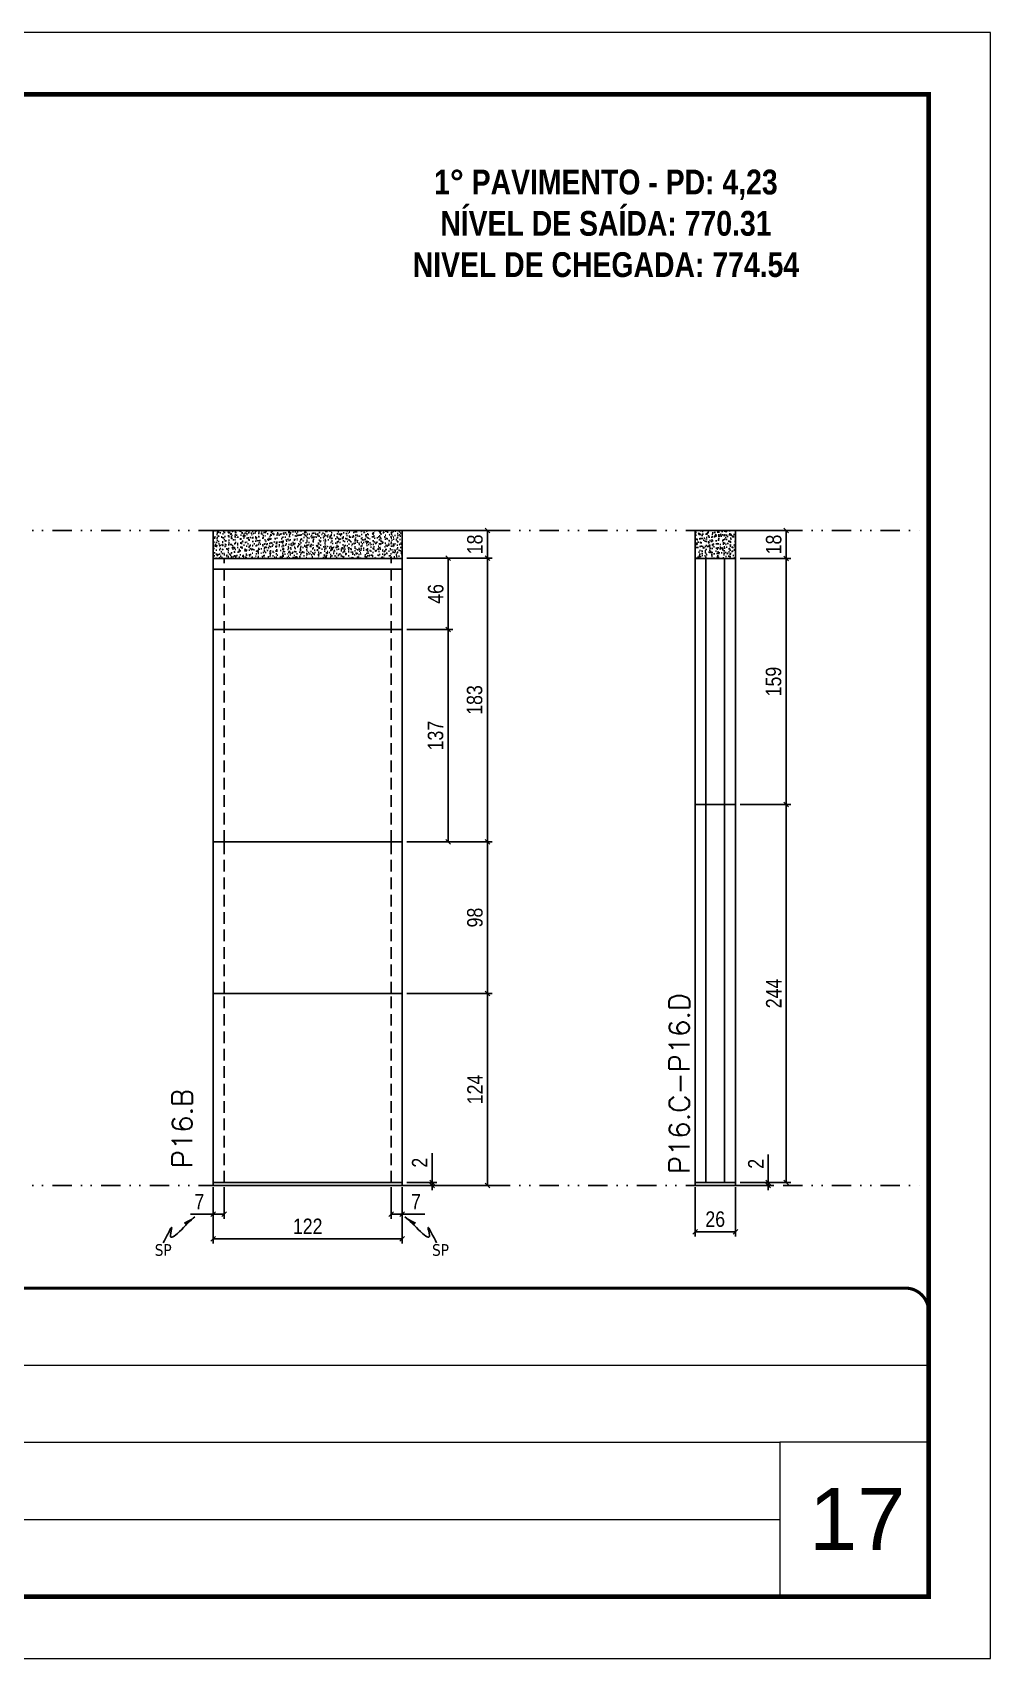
# Model space of a CAD drawing. Header units: millimetres. Extents: x 787 to 8287, y -592 to 17063.
# Drawn here: x 2292 to 2910, y 6300 to 7350 of the extents above; entities that cross this region are included whole.
import ezdxf

# ---------------------------------------------------------------- set-up
doc = ezdxf.new("R2010")
doc.units = ezdxf.units.MM
for name, pattern in [('CONTINUO', [0]), ('DASHED', [0.75, 0.5, -0.25]), ('DIVIDE2', [0.625, 0.25, -0.125, 0, -0.125, 0, -0.125]), ('HIDDEN', [0.375, 0.25, -0.125])]:
    doc.linetypes.add(name, pattern=pattern)
for name, color, linetype, lineweight in [('CARIMBO', 255, 'Continuous', 9), ('Folhas', 255, 'Continuous', 9), ('SARRAFO DE PRESSAO', 251, 'DASHED', 9), ('Texto Seção', 7, 'Continuous', 15)]:
    doc.layers.add(name, color=color, linetype=linetype, lineweight=lineweight)
for name, color, linetype in [('COTA', 241, 'Continuous'), ('NOMENCLATURA', 7, 'Continuous'), ('Nível', 160, 'Continuous'), ('Painéis', 200, 'Continuous'), ('SARR_2.2x7', 40, 'Continuous'), ('Sarrafo de Pressão', 42, 'HIDDEN'), ('texto', 7, 'Continuous')]:
    doc.layers.add(name, color=color, linetype=linetype)
doc.styles.add('ARIAL', font='arial.ttf')
doc.styles.add('COTA TECNICA', font='techl___.ttf', dxfattribs={"height": 10})
doc.styles.add('COTA TECNICA-50', font='techl___.ttf', dxfattribs={"height": 10})
doc.styles.add('REGUA-120', font='ROMANS.shx', dxfattribs={"height": 15})
doc.styles.add('ROMANC', font='techb___.ttf', dxfattribs={"height": 2.5})
doc.styles.get("Standard").update_dxf_attribs({"font": 'arial.ttf'})
doc.dimstyles.new('COTA PAINEL-50', dxfattribs={"dimtxt": 10, "dimasz": 3, "dimexe": 3, "dimexo": 3, "dimgap": 3, "dimtad": 1, "dimdec": 1, "dimzin": 12, "dimdsep": 46, "dimtxsty": 'COTA TECNICA-50', "dimblk1": 'OBLIQUE', "dimblk2": 'OBLIQUE', "dimsah": 1, "dimcen": 0.9, "dimclrd": 4, "dimclre": 4, "dimclrt": 240, "dimadec": 1, "dimazin": 3, "dimtfac": 1, "dimtdec": 1, "dimtmove": 0, "dimatfit": 3, "dimfxl": 0, "dimtolj": 1, "dimtzin": 12, "dimarcsym": 0})
doc.dimstyles.new('PAINEL', dxfattribs={"dimtxt": 10, "dimasz": 3, "dimexe": 3, "dimexo": 3, "dimgap": 3, "dimtad": 1, "dimdec": 1, "dimzin": 12, "dimdsep": 46, "dimtxsty": 'COTA TECNICA', "dimblk1": 'OBLIQUE', "dimblk2": 'OBLIQUE', "dimsah": 1, "dimcen": 0.9, "dimclrd": 4, "dimclre": 4, "dimclrt": 240, "dimadec": 1, "dimazin": 3, "dimtfac": 1, "dimtdec": 1, "dimtmove": 0, "dimatfit": 3, "dimfxl": 0, "dimtolj": 1, "dimtzin": 12, "dimarcsym": 0})
doc.dimstyles.get("Standard").update_dxf_attribs({"dimtxt": 0.18, "dimasz": 0.18, "dimexe": 0.18, "dimexo": 0.0625, "dimgap": 0.09, "dimtad": 0, "dimtih": 1, "dimtoh": 1, "dimdec": 4, "dimzin": 0, "dimdsep": 46, "dimtxsty": 'Standard', "dimcen": 0.09, "dimadec": 0, "dimazin": 0, "dimtfac": 1, "dimtdec": 4, "dimtofl": 0, "dimtmove": 0, "dimatfit": 3, "dimfxl": 0, "dimtolj": 1, "dimtzin": 0, "dimarcsym": 0})

# ---------------------------------------------------------------- blocks, each defined once
blk = doc.blocks.new('9999999999')
at = {"color": 30, "linetype": 'CONTINUO'}
for p, q in [((98564.6, 34379.6), (99584, 34379.6)), ((98564.6, 34329.8), (99488, 34329.8)), ((99584, 34329.8), (99488, 34329.8)), ((99488, 34329.8), (99488, 34230.2)), ((98564.6, 34280), (99488, 34280))]:
    blk.add_line(p, q, dxfattribs=at)
at = {"color": 30, "linetype": 'CONTINUO', "const_width": 2}
blk.add_lwpolyline([(99584, 34230.2), (99584, 34414.4, 0.414214), (99569, 34429.4), (98229, 34429.4, 0.414214), (98214, 34414.4), (98214, 34245.2, 0.414214), (98229, 34230.2), (99584, 34230.2)], format="xyb", dxfattribs=at)
at = {"layer": 'Folhas'}
blk.add_lwpolyline([(98139, 34190.2), (99624, 34190.2), (99624, 35240.2), (98139, 35240.2)], close=True, dxfattribs=at)
at = {"layer": 'Folhas', "color": 30, "const_width": 3}
blk.add_lwpolyline([(98214, 34230.2), (99584, 34230.2), (99584, 35200.2), (98214, 35200.2)], close=True, dxfattribs=at)
blk = doc.blocks.new('_Oblique')
at = {"color": 0, "linetype": 'ByBlock', "lineweight": -2}
blk.add_line((-0.5, -0.5), (0.5, 0.5), dxfattribs=at)
blk = doc.blocks.new('*D489')
at = {"layer": 'COTA', "color": 4, "lineweight": -2}
for p, q in [((2408.7, 6604.3), (2408.7, 6567.9)), ((2530.7, 6604.3), (2530.7, 6567.9)), ((2408.7, 6570.9), (2530.7, 6570.9))]:
    blk.add_line(p, q, dxfattribs=at)
at = {"layer": 'Defpoints', "color": 0}
for p in [(2408.7, 6607.3), (2530.7, 6607.3), (2530.7, 6570.9)]:
    blk.add_point(p, dxfattribs=at)
at = {"layer": 'COTA', "color": 4, "lineweight": -2, "xscale": 3, "yscale": 3, "zscale": 3, "rotation": 180}
blk.add_blockref('_Oblique', (2408.7, 6570.9), dxfattribs=at)
at = {"layer": 'COTA', "color": 4, "lineweight": -2, "xscale": 3, "yscale": 3, "zscale": 3}
blk.add_blockref('_Oblique', (2530.7, 6570.9), dxfattribs=at)
at = {"layer": 'COTA', "color": 240, "insert": (2469.7, 6578.9), "char_height": 10, "attachment_point": 5, "style": 'COTA TECNICA'}
blk.add_mtext('\\A1;122', dxfattribs=at)
blk = doc.blocks.new('*D490')
at = {"layer": 'COTA', "color": 4, "lineweight": -2}
for p, q in [((2408.7, 6602.3), (2408.7, 6583.7)), ((2415.7, 6604.3), (2415.7, 6583.7)), ((2408.7, 6586.7), (2394, 6586.7)), ((2415.7, 6586.7), (2408.7, 6586.7))]:
    blk.add_line(p, q, dxfattribs=at)
at = {"layer": 'Defpoints', "color": 0}
for p in [(2408.7, 6605.3), (2415.7, 6607.3), (2408.7, 6586.7)]:
    blk.add_point(p, dxfattribs=at)
at = {"layer": 'COTA', "color": 4, "lineweight": -2, "xscale": 3, "yscale": 3, "zscale": 3, "rotation": 180}
blk.add_blockref('_Oblique', (2408.7, 6586.7), dxfattribs=at)
at = {"layer": 'COTA', "color": 4, "lineweight": -2, "xscale": 3, "yscale": 3, "zscale": 3}
blk.add_blockref('_Oblique', (2415.7, 6586.7), dxfattribs=at)
at = {"layer": 'COTA', "color": 240, "insert": (2399.8, 6594.8), "char_height": 10, "attachment_point": 5, "style": 'COTA TECNICA-50'}
blk.add_mtext('\\A1;7', dxfattribs=at)
blk = doc.blocks.new('*D491')
at = {"layer": 'COTA', "color": 4, "lineweight": -2}
for p, q in [((2523.7, 6604.3), (2523.7, 6583.7)), ((2530.7, 6602.3), (2530.7, 6583.7)), ((2523.7, 6586.7), (2530.7, 6586.7)), ((2530.7, 6586.7), (2545.4, 6586.7))]:
    blk.add_line(p, q, dxfattribs=at)
at = {"layer": 'Defpoints', "color": 0}
for p in [(2523.7, 6607.3), (2530.7, 6605.3), (2530.7, 6586.7)]:
    blk.add_point(p, dxfattribs=at)
at = {"layer": 'COTA', "color": 4, "lineweight": -2, "xscale": 3, "yscale": 3, "zscale": 3, "rotation": 180}
blk.add_blockref('_Oblique', (2523.7, 6586.7), dxfattribs=at)
at = {"layer": 'COTA', "color": 4, "lineweight": -2, "xscale": 3, "yscale": 3, "zscale": 3}
blk.add_blockref('_Oblique', (2530.7, 6586.7), dxfattribs=at)
at = {"layer": 'COTA', "color": 240, "insert": (2539.6, 6594.8), "char_height": 10, "attachment_point": 5, "style": 'COTA TECNICA-50'}
blk.add_mtext('\\A1;7', dxfattribs=at)
blk = doc.blocks.new('*D492')
at = {"layer": 'COTA', "color": 4, "linetype": 'ByBlock', "lineweight": -2}
for p, q in [((2533.7, 6729.3), (2588.8, 6729.3)), ((2585.8, 6605.3), (2585.8, 6729.3)), ((2533.7, 6605.3), (2588.8, 6605.3))]:
    blk.add_line(p, q, dxfattribs=at)
at = {"layer": 'Defpoints', "color": 0, "linetype": 'ByBlock'}
for p in [(2530.7, 6729.3), (2585.8, 6729.3), (2530.7, 6605.3)]:
    blk.add_point(p, dxfattribs=at)
at = {"layer": 'COTA', "color": 4, "linetype": 'ByBlock', "lineweight": -2, "xscale": 3, "yscale": 3, "zscale": 3}
for p, rotation in [((2585.8, 6729.3), 90), ((2585.8, 6605.3), 270)]:
    blk.add_blockref('_Oblique', p, dxfattribs=dict(at, rotation=rotation))
at = {"layer": 'COTA', "color": 240, "linetype": 'ByBlock', "insert": (2577.7, 6667.3), "char_height": 10, "attachment_point": 5, "rotation": 90, "style": 'COTA TECNICA'}
blk.add_mtext('\\A1;124', dxfattribs=at)
blk = doc.blocks.new('*D493')
at = {"layer": 'COTA', "color": 4, "lineweight": -2}
for p, q in [((2550, 6607.3), (2550, 6626.1)), ((2533.7, 6607.3), (2553, 6607.3)), ((2533.7, 6605.3), (2553, 6605.3)), ((2550, 6605.3), (2550, 6607.3)), ((2550, 6605.3), (2550, 6602.3))]:
    blk.add_line(p, q, dxfattribs=at)
at = {"layer": 'Defpoints', "color": 0}
for p in [(2530.7, 6607.3), (2530.7, 6605.3), (2550, 6605.3)]:
    blk.add_point(p, dxfattribs=at)
at = {"layer": 'COTA', "color": 4, "lineweight": -2, "xscale": 3, "yscale": 3, "zscale": 3}
for p, rotation in [((2550, 6607.3), 270), ((2550, 6605.3), 90)]:
    blk.add_blockref('_Oblique', p, dxfattribs=dict(at, rotation=rotation))
at = {"layer": 'COTA', "color": 240, "insert": (2542, 6620), "char_height": 10, "attachment_point": 5, "rotation": 90, "style": 'COTA TECNICA-50'}
blk.add_mtext('\\A1;2', dxfattribs=at)
blk = doc.blocks.new('*D494')
at = {"layer": 'COTA', "color": 4, "linetype": 'ByBlock', "lineweight": -2}
for p, q in [((2533.7, 6729.3), (2588.8, 6729.3)), ((2585.8, 6605.3), (2585.8, 6729.3)), ((2533.7, 6605.3), (2588.8, 6605.3))]:
    blk.add_line(p, q, dxfattribs=at)
at = {"layer": 'Defpoints', "color": 0, "linetype": 'ByBlock'}
for p in [(2530.7, 6729.3), (2585.8, 6729.3), (2530.7, 6605.3)]:
    blk.add_point(p, dxfattribs=at)
at = {"layer": 'COTA', "color": 4, "linetype": 'ByBlock', "lineweight": -2, "xscale": 3, "yscale": 3, "zscale": 3}
for p, rotation in [((2585.8, 6729.3), 90), ((2585.8, 6605.3), 270)]:
    blk.add_blockref('_Oblique', p, dxfattribs=dict(at, rotation=rotation))
at = {"layer": 'COTA', "color": 240, "linetype": 'ByBlock', "insert": (2577.7, 6667.3), "char_height": 10, "attachment_point": 5, "rotation": 90, "style": 'COTA TECNICA'}
blk.add_mtext('\\A1;124', dxfattribs=at)
blk = doc.blocks.new('*D495')
at = {"layer": 'COTA', "color": 4, "lineweight": -2}
for p, q in [((2533.7, 6827.3), (2588.8, 6827.3)), ((2585.8, 6729.3), (2585.8, 6827.3)), ((2533.7, 6729.3), (2588.8, 6729.3))]:
    blk.add_line(p, q, dxfattribs=at)
at = {"layer": 'Defpoints', "color": 0}
for p in [(2530.7, 6827.3), (2585.8, 6827.3), (2530.7, 6729.3)]:
    blk.add_point(p, dxfattribs=at)
at = {"layer": 'COTA', "color": 4, "lineweight": -2, "xscale": 3, "yscale": 3, "zscale": 3}
for p, rotation in [((2585.8, 6827.3), 90), ((2585.8, 6729.3), 270)]:
    blk.add_blockref('_Oblique', p, dxfattribs=dict(at, rotation=rotation))
at = {"layer": 'COTA', "color": 240, "insert": (2577.7, 6778.3), "char_height": 10, "attachment_point": 5, "rotation": 90, "style": 'COTA TECNICA-50'}
blk.add_mtext('\\A1;98', dxfattribs=at)
blk = doc.blocks.new('*D496')
at = {"layer": 'COTA', "color": 4, "lineweight": -2}
for p, q in [((2719.8, 6604.3), (2719.8, 6572.4)), ((2745.8, 6604.3), (2745.8, 6572.4)), ((2719.8, 6575.4), (2745.8, 6575.4))]:
    blk.add_line(p, q, dxfattribs=at)
at = {"layer": 'Defpoints', "color": 0}
for p in [(2719.8, 6607.3), (2745.8, 6607.3), (2745.8, 6575.4)]:
    blk.add_point(p, dxfattribs=at)
at = {"layer": 'COTA', "color": 4, "lineweight": -2, "xscale": 3, "yscale": 3, "zscale": 3, "rotation": 180}
blk.add_blockref('_Oblique', (2719.8, 6575.4), dxfattribs=at)
at = {"layer": 'COTA', "color": 4, "lineweight": -2, "xscale": 3, "yscale": 3, "zscale": 3}
blk.add_blockref('_Oblique', (2745.8, 6575.4), dxfattribs=at)
at = {"layer": 'COTA', "color": 240, "insert": (2732.8, 6583.5), "char_height": 10, "attachment_point": 5, "style": 'COTA TECNICA'}
blk.add_mtext('\\A1;26', dxfattribs=at)
blk = doc.blocks.new('*D497')
at = {"layer": 'COTA', "color": 4, "lineweight": -2}
for p, q in [((2767, 6607.3), (2767, 6625.4)), ((2748.8, 6607.3), (2770, 6607.3)), ((2748.8, 6605.3), (2770, 6605.3)), ((2767, 6605.3), (2767, 6607.3)), ((2767, 6605.3), (2767, 6602.3))]:
    blk.add_line(p, q, dxfattribs=at)
at = {"layer": 'Defpoints', "color": 0}
for p in [(2745.8, 6607.3), (2745.8, 6605.3), (2767, 6607.3)]:
    blk.add_point(p, dxfattribs=at)
at = {"layer": 'COTA', "color": 4, "lineweight": -2, "xscale": 3, "yscale": 3, "zscale": 3}
for p, rotation in [((2767, 6607.3), 270), ((2767, 6605.3), 90)]:
    blk.add_blockref('_Oblique', p, dxfattribs=dict(at, rotation=rotation))
at = {"layer": 'COTA', "color": 240, "insert": (2759, 6619.3), "char_height": 10, "attachment_point": 5, "rotation": 90, "style": 'COTA TECNICA-50'}
blk.add_mtext('\\A1;2', dxfattribs=at)
blk = doc.blocks.new('*D1273')
at = {"layer": 'COTA', "color": 4, "linetype": 'ByBlock', "lineweight": -2}
for p, q in [((2748.8, 7028.3), (2781.7, 7028.3)), ((2778.7, 7028.3), (2778.7, 7010.2)), ((2748.8, 7010.2), (2781.7, 7010.2))]:
    blk.add_line(p, q, dxfattribs=at)
at = {"layer": 'Defpoints', "color": 0, "linetype": 'ByBlock'}
for p in [(2745.8, 7028.3), (2745.8, 7010.2), (2778.7, 7010.2)]:
    blk.add_point(p, dxfattribs=at)
at = {"layer": 'COTA', "color": 4, "linetype": 'ByBlock', "lineweight": -2, "xscale": 3, "yscale": 3, "zscale": 3}
for p, rotation in [((2778.7, 7028.3), 90), ((2778.7, 7010.2), 270)]:
    blk.add_blockref('_Oblique', p, dxfattribs=dict(at, rotation=rotation))
at = {"layer": 'COTA', "color": 240, "linetype": 'ByBlock', "insert": (2770.6, 7019.2), "char_height": 10, "attachment_point": 5, "rotation": 90, "style": 'COTA TECNICA'}
blk.add_mtext('\\A1;18', dxfattribs=at)
blk = doc.blocks.new('*D1274')
at = {"layer": 'COTA', "color": 4, "lineweight": -2}
for p, q in [((2748.8, 6851.3), (2781.7, 6851.3)), ((2778.7, 6607.3), (2778.7, 6851.3)), ((2748.8, 6607.3), (2781.7, 6607.3))]:
    blk.add_line(p, q, dxfattribs=at)
at = {"layer": 'Defpoints', "color": 0}
for p in [(2745.8, 6851.3), (2778.7, 6851.3), (2745.8, 6607.3)]:
    blk.add_point(p, dxfattribs=at)
at = {"layer": 'COTA', "color": 4, "lineweight": -2, "xscale": 3, "yscale": 3, "zscale": 3}
for p, rotation in [((2778.7, 6851.3), 90), ((2778.7, 6607.3), 270)]:
    blk.add_blockref('_Oblique', p, dxfattribs=dict(at, rotation=rotation))
at = {"layer": 'COTA', "color": 240, "insert": (2770.6, 6729.3), "char_height": 10, "attachment_point": 5, "rotation": 90, "style": 'COTA TECNICA-50'}
blk.add_mtext('\\A1;244', dxfattribs=at)
blk = doc.blocks.new('*D498')
at = {"layer": 'COTA', "color": 4, "lineweight": -2}
for p, q in [((2748.8, 7010.2), (2781.7, 7010.2)), ((2778.7, 6851.3), (2778.7, 7010.2)), ((2748.8, 6851.3), (2781.7, 6851.3))]:
    blk.add_line(p, q, dxfattribs=at)
at = {"layer": 'Defpoints', "color": 0}
for p in [(2745.8, 7010.2), (2778.7, 7010.2), (2745.8, 6851.3)]:
    blk.add_point(p, dxfattribs=at)
at = {"layer": 'COTA', "color": 4, "lineweight": -2, "xscale": 3, "yscale": 3, "zscale": 3}
for p, rotation in [((2778.7, 7010.2), 90), ((2778.7, 6851.3), 270)]:
    blk.add_blockref('_Oblique', p, dxfattribs=dict(at, rotation=rotation))
at = {"layer": 'COTA', "color": 240, "insert": (2770.5, 6930.7), "char_height": 10, "attachment_point": 5, "rotation": 90, "style": 'COTA TECNICA-50'}
blk.add_mtext('\\A1;159', dxfattribs=at)
blk = doc.blocks.new('*D499')
at = {"layer": 'COTA', "color": 4, "lineweight": -2}
for p, q in [((2499.7, 7028.3), (2588.8, 7028.3)), ((2585.8, 7010.3), (2585.8, 7028.3)), ((2533.7, 7010.3), (2588.8, 7010.3))]:
    blk.add_line(p, q, dxfattribs=at)
at = {"layer": 'Defpoints', "color": 0}
for p in [(2496.7, 7028.3), (2585.8, 7028.3), (2530.7, 7010.3)]:
    blk.add_point(p, dxfattribs=at)
at = {"layer": 'COTA', "color": 4, "lineweight": -2, "xscale": 3, "yscale": 3, "zscale": 3}
for p, rotation in [((2585.8, 7028.3), 90), ((2585.8, 7010.3), 270)]:
    blk.add_blockref('_Oblique', p, dxfattribs=dict(at, rotation=rotation))
at = {"layer": 'COTA', "color": 240, "insert": (2577.7, 7019.3), "char_height": 10, "attachment_point": 5, "rotation": 90, "style": 'COTA TECNICA-50'}
blk.add_mtext('\\A1;18', dxfattribs=at)
blk = doc.blocks.new('*D500')
at = {"layer": 'COTA', "color": 4, "lineweight": -2}
for p, q in [((2533.7, 7010.3), (2588.8, 7010.3)), ((2585.8, 7010.3), (2585.8, 6827.3)), ((2533.7, 6827.3), (2588.8, 6827.3))]:
    blk.add_line(p, q, dxfattribs=at)
at = {"layer": 'Defpoints', "color": 0}
for p in [(2530.7, 7010.3), (2530.7, 6827.3), (2585.8, 6827.3)]:
    blk.add_point(p, dxfattribs=at)
at = {"layer": 'COTA', "color": 4, "lineweight": -2, "xscale": 3, "yscale": 3, "zscale": 3}
for p, rotation in [((2585.8, 7010.3), 90), ((2585.8, 6827.3), 270)]:
    blk.add_blockref('_Oblique', p, dxfattribs=dict(at, rotation=rotation))
at = {"layer": 'COTA', "color": 240, "insert": (2577.5, 6918.8), "char_height": 10, "attachment_point": 5, "rotation": 90, "style": 'COTA TECNICA-50'}
blk.add_mtext('\\A1;183', dxfattribs=at)
blk = doc.blocks.new('*D1277')
at = {"layer": 'COTA', "color": 4, "lineweight": -2}
for p, q in [((2533.7, 7010.3), (2563.5, 7010.3)), ((2560.5, 7010.3), (2560.5, 6964.3)), ((2533.7, 6964.3), (2563.5, 6964.3))]:
    blk.add_line(p, q, dxfattribs=at)
at = {"layer": 'Defpoints', "color": 0}
for p in [(2530.7, 7010.3), (2530.7, 6964.3), (2560.5, 6964.3)]:
    blk.add_point(p, dxfattribs=at)
at = {"layer": 'COTA', "color": 4, "lineweight": -2, "xscale": 3, "yscale": 3, "zscale": 3}
for p, rotation in [((2560.5, 7010.3), 90), ((2560.5, 6964.3), 270)]:
    blk.add_blockref('_Oblique', p, dxfattribs=dict(at, rotation=rotation))
at = {"layer": 'COTA', "color": 240, "insert": (2552.4, 6987.3), "char_height": 10, "attachment_point": 5, "rotation": 90, "style": 'COTA TECNICA'}
blk.add_mtext('\\A1;46', dxfattribs=at)
blk = doc.blocks.new('*D1278')
at = {"layer": 'COTA', "color": 4, "lineweight": -2}
for p, q in [((2533.7, 6964.3), (2563.5, 6964.3)), ((2560.5, 6964.3), (2560.5, 6827.3)), ((2533.7, 6827.3), (2563.5, 6827.3))]:
    blk.add_line(p, q, dxfattribs=at)
at = {"layer": 'Defpoints', "color": 0}
for p in [(2530.7, 6964.3), (2530.7, 6827.3), (2560.5, 6827.3)]:
    blk.add_point(p, dxfattribs=at)
at = {"layer": 'COTA', "color": 4, "lineweight": -2, "xscale": 3, "yscale": 3, "zscale": 3}
for p, rotation in [((2560.5, 6964.3), 90), ((2560.5, 6827.3), 270)]:
    blk.add_blockref('_Oblique', p, dxfattribs=dict(at, rotation=rotation))
at = {"layer": 'COTA', "color": 240, "insert": (2552.3, 6895.8), "char_height": 10, "attachment_point": 5, "rotation": 90, "style": 'COTA TECNICA'}
blk.add_mtext('\\A1;137', dxfattribs=at)

msp = doc.modelspace()

# ---------------------------------------------------------------- hatches: boundary and pattern name
at = {"layer": 'COTA', "linetype": 'ByBlock'}
h = msp.add_hatch(dxfattribs=at)
h.set_pattern_fill('AR-CONC', color=256, scale=0.03)
h.set_pattern_definition([(50, (-6006.387, 2916.2606), (5.46554, -0.4781726), [0.5715, -6.2865]), (355, (-6006.387, 2916.2606), (-1.0573026, 5.7317054), [0.4572, -5.0292175]), (100.451445, (-6005.9315, 2916.2207), (4.4082374, 5.2535326), [0.4857003, -5.3427073]), (46.1842, (-6006.387, 2917.7846), (8.132371, -1.26127), [0.85725, -9.42975]), (96.63556, (-6005.709, 2917.6795), (7.122124, 7.422784), [0.728551, -8.014068]), (351.18415, (-6006.387, 2917.7846), (7.122124, 7.422784), [0.685799, -7.543792]), (21, (-6005.625, 2917.4036), (4.5484317, -3.067956), [0.5715, -6.2865]), (326, (-6005.625, 2917.4036), (1.854061, 5.525639), [0.4572, -5.0292]), (71.451445, (-6005.246, 2917.148), (6.4024926, 2.457683), [0.4857003, -5.342698]), (37.5, (-6006.387, 2916.2606), (0.0926581, 2.53665117), [0, -4.96824, 0, -5.1054, 0, -5.04825]), (7.5, (-6006.387, 2916.2606), (2.0045899, 3.00541724), [0, -2.91084, 0, -4.85394, 0, -1.92405]), (327.5, (-6008.0862, 2916.2606), (4.06771786, -0.1718623), [0, -1.905, 0, -5.9436, 0, -7.8867]), (317.5, (-6008.8482, 2916.2606), (4.4438754, 0.7627947), [0, -2.4765, 0, -3.94716, 0, -5.6007])])
h.paths.add_polyline_path([(2408.7, 7010.25), (2530.7, 7010.25), (2530.7, 7028.25), (2408.7, 7028.25)])
h = msp.add_hatch(dxfattribs=at)
h.set_pattern_fill('AR-CONC', color=256, scale=0.03)
h.set_pattern_definition([(50, (-6362.321, 2926.2606), (5.46554, -0.4781726), [0.5715, -6.2865]), (355, (-6362.321, 2926.2606), (-1.0573026, 5.7317054), [0.4572, -5.0292175]), (100.451445, (-6361.8656, 2926.2207), (4.4082374, 5.2535326), [0.4857003, -5.3427073]), (46.1842, (-6362.321, 2927.7846), (8.132371, -1.26127), [0.85725, -9.42975]), (96.63556, (-6361.6434, 2927.6795), (7.122124, 7.422784), [0.728551, -8.014068]), (351.18415, (-6362.321, 2927.7846), (7.122124, 7.422784), [0.685799, -7.543792]), (21, (-6361.559, 2927.4036), (4.5484317, -3.067956), [0.5715, -6.2865]), (326, (-6361.559, 2927.4036), (1.854061, 5.525639), [0.4572, -5.0292]), (71.451445, (-6361.18, 2927.148), (6.4024926, 2.457683), [0.4857003, -5.342698]), (37.5, (-6362.3211, 2926.2606), (0.0926581, 2.53665117), [0, -4.96824, 0, -5.1054, 0, -5.04825]), (7.5, (-6362.321, 2926.2606), (2.0045899, 3.00541724), [0, -2.91084, 0, -4.85394, 0, -1.92405]), (327.5, (-6364.0204, 2926.2606), (4.06771786, -0.1718623), [0, -1.905, 0, -5.9436, 0, -7.8867]), (317.5, (-6364.7824, 2926.2606), (4.4438754, 0.7627947), [0, -2.4765, 0, -3.94716, 0, -5.6007])])
h.paths.add_polyline_path([(2745.8, 7028.25), (2719.8, 7028.25), (2719.8, 7010.23), (2745.8, 7010.23)])

# ---------------------------------------------------------------- linework, layer by layer
for p, q in [((2408.7, 7028.25), (2408.7, 7028.25)), ((2408.7, 7010.25), (2408.7, 7028.25)), ((2408.7, 7028.25), (2530.7, 7028.25)), ((2530.7, 7010.25), (2530.7, 7028.25))]:
    msp.add_line(p, q, dxfattribs=at)
msp.add_lwpolyline([(2719.8, 7010.23), (2745.8, 7010.23), (2745.8, 7028.25), (2719.8, 7028.25)], close=True, dxfattribs=at)
at = {"layer": 'Nível', "color": 4, "linetype": 'DIVIDE2', "ltscale": 50}
for p, q in [((1927.49, 7028.25), (2870.5, 7028.25)), ((1927.49, 6605.25), (2870.5, 6605.25))]:
    msp.add_line(p, q, dxfattribs=at)
at = {"layer": 'Painéis'}
for p, q in [((2496.7, 7010.25), (2408.7, 7010.25)), ((2719.8, 7010.23), (2719.8, 6607.25)), ((2719.8, 7010.23), (2745.8, 7010.23)), ((2745.8, 7010.23), (2719.8, 7010.23)), ((2745.8, 7010.23), (2745.8, 6607.25)), ((2530.7, 6964.25), (2408.7, 6964.25)), ((2719.8, 6851.25), (2745.8, 6851.25)), ((2719.8, 6607.25), (2745.8, 6607.25)), ((2719.8, 6607.25), (2745.8, 6607.25)), ((2719.8, 6605.25), (2719.8, 6607.25)), ((2745.8, 6605.25), (2719.8, 6605.25)), ((2745.8, 6607.25), (2745.8, 6605.25))]:
    msp.add_line(p, q, dxfattribs=at)
for points in [[(2530.7, 7010.25), (2408.7, 7010.25), (2408.7, 6827.25), (2530.7, 6827.25)], [(2530.7, 6827.25), (2408.7, 6827.25), (2408.7, 6729.25), (2530.7, 6729.25)], [(2530.7, 6729.25), (2408.7, 6729.25), (2408.7, 6607.25), (2530.7, 6607.25)], [(2530.7, 6605.25), (2408.7, 6605.25), (2408.7, 6607.25), (2530.7, 6607.25)]]:
    msp.add_lwpolyline(points, close=True, dxfattribs=at)
at = {"layer": 'SARR_2.2x7'}
for p, q in [((2726.8, 6851.25), (2726.8, 7010.23)), ((2738.8, 6851.25), (2738.8, 7010.23)), ((2408.7, 7003.25), (2530.7, 7003.25)), ((2726.8, 6851.25), (2726.8, 6607.25)), ((2738.8, 6851.25), (2738.8, 6607.25))]:
    msp.add_line(p, q, dxfattribs=at)
at = {"layer": 'Sarrafo de Pressão', "ltscale": 30}
for p, q in [((2415.7, 6827.25), (2415.7, 7010.25)), ((2523.7, 6827.25), (2523.7, 7010.25)), ((2415.7, 6729.25), (2415.7, 6827.25)), ((2523.7, 6729.25), (2523.7, 6827.25)), ((2415.7, 6607.25), (2415.7, 6729.25)), ((2523.7, 6607.25), (2523.7, 6729.25))]:
    msp.add_line(p, q, dxfattribs=at)

# ---------------------------------------------------------------- block references
at = {"layer": 'SARRAFO DE PRESSAO', "color": 6, "linetype": 'ByBlock'}
msp.add_blockref('9999999999', (-96713.48, -27890.36), dxfattribs=at)

# ---------------------------------------------------------------- texts
at = {"layer": 'CARIMBO', "style": 'ARIAL'}
msp.add_text('17', height=40, dxfattribs=at).set_placement((2793.36, 6369.99))
at = {"layer": 'NOMENCLATURA', "color": 2, "insert": (2662.24, 7287.98), "char_height": 16, "attachment_point": 2, "style": 'ROMANC'}
msp.add_mtext_dynamic_manual_height_columns('\\P1° PAVIMENTO - PD: 4,23\\PNÍVEL DE SAÍDA: 770.31\\PNIVEL DE CHEGADA: 774.54', width=328.3607, gutter_width=1, heights=[0], dxfattribs=at)
at = {"layer": 'texto', "color": 0, "char_height": 7.5, "attachment_point": 5}
for insert in [(2376.45, 6563.58), (2555.48, 6563.58)]:
    msp.add_mtext('{\\fTahoma|b0|i0|c0|p34;\\C4;SP}', dxfattribs=dict(at, insert=insert))
at = {"layer": 'Texto Seção', "char_height": 13, "width": 285.3299, "attachment_point": 7, "rotation": 90, "style": 'REGUA-120'}
for s, insert in [('P16.C-P16.D', (2716.09, 6612.66)), ('P16.B', (2395.23, 6616.5))]:
    msp.add_mtext(s, dxfattribs=dict(at, insert=insert))

# ---------------------------------------------------------------- dimensions: what is measured, and where the dimension line sits
at = {"layer": 'COTA'}
for base, p1, p2, angle, dimstyle, picture, middle in [((2585.78, 7028.25), (2530.7, 7010.25), (2496.7, 7028.25), 90, 'COTA PAINEL-50', '*D499', (2577.69, 7019.25)), ((2585.78, 6827.25), (2530.7, 7010.25), (2530.7, 6827.25), 90, 'COTA PAINEL-50', '*D500', (2577.54, 6918.75)), ((2560.51, 6964.25), (2530.7, 7010.25), (2530.7, 6964.25), 90, 'PAINEL', '*D1277', (2552.41, 6987.25)), ((2778.66, 7010.23), (2745.8, 6851.25), (2745.8, 7010.23), 90, 'COTA PAINEL-50', '*D498', (2770.52, 6930.74)), ((2560.51, 6827.25), (2530.7, 6964.25), (2530.7, 6827.25), 90, 'PAINEL', '*D1278', (2552.29, 6895.75)), ((2778.66, 6851.25), (2745.8, 6607.25), (2745.8, 6851.25), 90, 'COTA PAINEL-50', '*D1274', (2770.58, 6729.25)), ((2585.78, 6827.25), (2530.7, 6729.25), (2530.7, 6827.25), 90, 'COTA PAINEL-50', '*D495', (2577.68, 6778.25)), ((2408.7, 6586.74), (2415.7, 6607.25), (2408.7, 6605.25), 180, 'COTA PAINEL-50', '*D490', (2399.84, 6594.82))]:
    dim = msp.add_linear_dim(base=base, p1=p1, p2=p2, angle=angle, dimstyle=dimstyle, dxfattribs=at)
    dim.commit()
    dim.dimension.update_dxf_attribs({"geometry": picture, "text_midpoint": middle})
at = {"layer": 'COTA', "linetype": 'ByBlock'}
dim = msp.add_linear_dim(base=(2778.66, 7010.23), p1=(2745.8, 7028.25), p2=(2745.8, 7010.23), angle=90, dimstyle='PAINEL', dxfattribs=at)
dim.commit()
dim.dimension.update_dxf_attribs({"geometry": '*D1273', "text_midpoint": (2770.56, 7019.24)})
for picture in ['*D492', '*D494']:
    dim = msp.add_aligned_dim(p1=(2530.7, 6605.25), p2=(2530.7, 6729.25), distance=-55.08, dimstyle='PAINEL', dxfattribs=at)
    dim.commit()
    dim.dimension.update_dxf_attribs({"geometry": picture, "text_midpoint": (2577.71, 6667.25)})
at = {"layer": 'COTA'}
for base, p1, p2, picture, middle in [((2549.96, 6605.25), (2530.7, 6607.25), (2530.7, 6605.25), '*D493', (2549.96, 6620)), ((2766.99, 6607.25), (2745.8, 6605.25), (2745.8, 6607.25), '*D497', (2766.99, 6619.31))]:
    dim = msp.add_linear_dim(base=base, p1=p1, p2=p2, angle=90, dimstyle='COTA PAINEL-50', dxfattribs=at)
    dim.commit()
    dim.dimension.update_dxf_attribs({"geometry": picture, "text_midpoint": middle, "dimtype": 160})
for base, p1, p2, picture, middle in [((2530.7, 6570.89), (2408.7, 6607.25), (2530.7, 6607.25), '*D489', (2469.7, 6578.95)), ((2745.8, 6575.36), (2719.8, 6607.25), (2745.8, 6607.25), '*D496', (2732.8, 6583.46))]:
    dim = msp.add_linear_dim(base=base, p1=p1, p2=p2, dimstyle='PAINEL', override={"dimarcsym": 2}, dxfattribs=at)
    dim.commit()
    dim.dimension.update_dxf_attribs({"geometry": picture, "text_midpoint": middle})
dim = msp.add_linear_dim(base=(2530.7, 6586.74), p1=(2523.7, 6607.25), p2=(2530.7, 6605.25), dimstyle='COTA PAINEL-50', dxfattribs=at)
dim.commit()
dim.dimension.update_dxf_attribs({"geometry": '*D491', "text_midpoint": (2539.57, 6594.82)})

# ---------------------------------------------------------------- leaders
at = {"layer": 'COTA', "path_type": 1}
for points in [[(2396.87, 6585.07), (2381.09, 6573.24), (2382.01, 6578.04), (2376.46, 6568.26)], [(2532.53, 6585.07), (2548.31, 6573.24), (2547.39, 6578.04), (2552.94, 6568.26)]]:
    msp.add_leader(points, dimstyle='Standard', override={"dimasz": 8}, dxfattribs=at)

doc.saveas('drawing.dxf')
